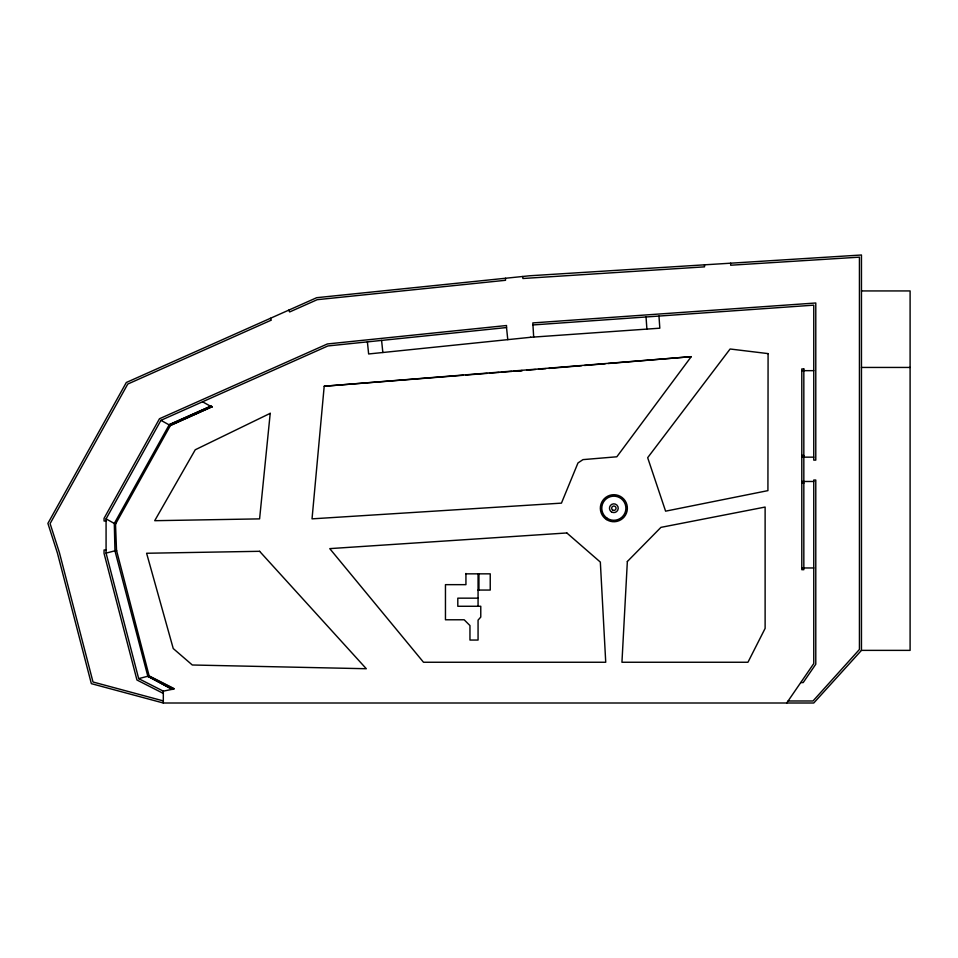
<?xml version="1.0" encoding="UTF-8"?>
<svg xmlns="http://www.w3.org/2000/svg" width="958" height="958" viewBox="0 0 958 958"><rect width="100%" height="100%" fill="white"/><g stroke="black" fill="none" stroke-linecap="round" stroke-linejoin="round"><path stroke-width="1.44" d="M324.199 386.23L312.033 518.853L561.448 503.13L577.973 462.954L582.979 459.624L616.832 456.786L691.245 356.663L324.199 386.23L463.456 375.249M172.332 689.389L147.831 676.24L172.332 689.389L173.913 688.97L163.315 691.149L138.671 678.623L106.075 553.113L106.075 518.877L160.932 420.322L327.899 345.946L506.531 327.552L506.531 325.516L327.373 343.958L159.483 418.742L104.051 518.35L104.051 521.02L106.075 521.02M169.374 424.514L114.301 523.463L114.96 550.802L116.637 550.802M173.913 688.97L149.28 676.444L116.529 550.395L115.511 524.134L170.584 425.184L169.35 424.55L211.059 406.06L212.185 406.683L170.368 425.58L160.932 420.322M211.059 406.06L169.159 424.897M786.71 703.004L813.761 663.571L813.761 480.03L815.785 480.03L815.785 664.205L803.175 682.587L800.708 682.587M861.458 650.374L813.761 703.004L163.315 703.004L91.345 683.653L57.432 553.113L47.9 523.391L126.312 382.493L316.679 297.698L529.534 275.784L861.458 254.996L861.458 650.374L910.1 650.374L910.1 290.933L861.458 290.933M170.572 425.22L212.185 406.683M106.075 553.113L116.529 550.395M138.671 678.623L149.137 675.905L173.769 688.431M149.28 676.444L147.939 676.647L114.96 550.802M530.78 337.276L368.638 353.969L367.393 341.874M516.793 371.033L522.266 370.59M526.601 370.231L535.498 369.501M538.468 369.249L545.88 368.638M548.85 368.399L581.482 365.705M584.452 365.465L605.216 363.753M608.186 363.513L691.245 356.663M465.588 375.057L487.167 373.369M489.406 373.177L499.022 372.434M501.309 372.231L511.728 371.417M513.835 371.273L522.146 370.59M532.828 324.954L813.761 305.159L813.761 460.115L815.785 460.115L815.785 302.991L532.828 322.918L533.678 337.072M530.385 337.3L659.822 328.187L658.972 316.068M861.458 367.441L910.1 367.441M801.798 370.662L813.761 370.662M801.798 455.433L803.834 455.433M801.798 457.158L813.761 457.158M801.798 481.479L813.761 481.479M801.798 483.191L803.834 483.191M106.075 549.976L104.051 549.976L104.051 553.377L136.946 680.012L163.315 693.424M801.798 567.962L813.761 567.962M465.935 573.842L490.233 573.842L490.233 590.056L478.066 590.056M478.066 598.163L457.804 598.163L457.804 606.27L480.772 606.27L480.772 617.084L478.066 620.125L478.066 640.052L469.959 640.052L469.959 625.562L464.175 619.778L445.458 619.778L445.458 584.655L465.935 584.655L465.935 573.459M788.099 700.981L812.995 700.981L859.434 649.452L859.434 257.151L730.667 265.222L730.667 263.187M163.315 700.909L93.01 682L59.384 552.55L50.103 523.607L127.761 384.062L271.282 320.14L270.431 318.296M202.545 401.785L211.981 407.042M114.517 523.068L115.726 523.751M106.075 518.877L115.511 524.134M288.621 310.2L289.675 311.949L317.206 299.686L505.501 280.299L505.501 278.251M522.709 276.491L522.912 278.503L704.525 266.851L704.525 264.827M506.531 327.552L507.776 339.647M381.595 340.413L382.841 352.508M646.039 316.978L646.901 329.097M478.94 573.842L478.94 590.056M478.066 573.842L478.066 606.27M163.315 691.149L163.315 703.004M768.088 353.61L767.921 490.628L665.594 511.165L647.668 457.685L730.104 348.999L768.088 353.61M627.346 561.52L621.946 662.253L747.959 662.253L765.119 628.4L765.119 507.057L660.936 527.367L627.346 561.52M270.216 413.329L259.594 518.877L154.705 520.697L195.252 449.769L270.216 413.329M566.837 532.959L329.756 548.623L423.508 662.253L605.731 662.253L600.331 562.083L566.837 532.959M259.594 551.305L146.61 553.257L173.242 648.542L192.307 664.996L366.303 668.732L259.594 551.305M803.834 368.938L801.798 368.938L801.798 569.687L803.834 569.687L803.834 368.938M606.45 519.523A13.508 13.508 0 0 0 627.346 508.973A13.508 13.508 0 0 0 607.767 496.16A13.508 13.508 0 0 0 606.45 519.523M607.24 518.314A12.059 12.059 0 0 0 625.885 508.902A12.059 12.059 0 0 0 608.414 497.453A12.059 12.059 0 0 0 607.24 518.314M611.455 511.883A4.383 4.383 0 0 0 618.221 508.47A4.383 4.383 0 0 0 611.875 504.303A4.383 4.383 0 0 0 611.455 511.883M612.653 510.051A2.191 2.191 0 0 0 616.042 508.339A2.191 2.191 0 0 0 612.869 506.267A2.191 2.191 0 0 0 612.653 510.051"/></g></svg>
